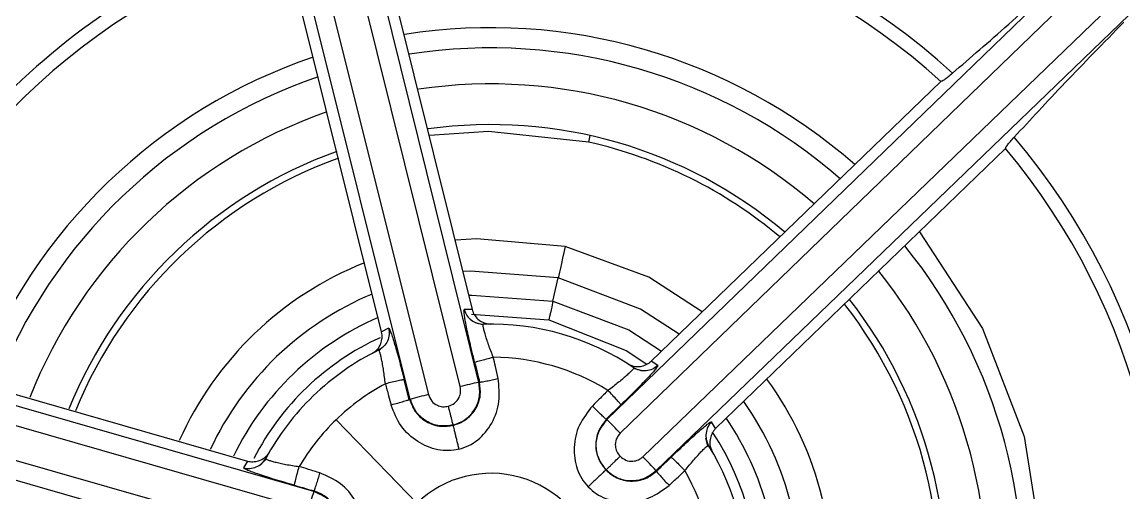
# Model space of a CAD drawing. Extents: x 832 to 912, y 781 to 934.
# Drawn here: x 863.292 to 863.971, y 856.178 to 856.467 of the extents above; entities that cross this region are included whole.
import ezdxf

# ---------------------------------------------------------------- set-up
doc = ezdxf.new("R2010")
doc.units = 0
doc.header["$MEASUREMENT"] = 0
doc.layers.add('1', color=4, linetype='Continuous')

# ---------------------------------------------------------------- blocks, each defined once
blk = doc.blocks.new('2026 SOVEREIGN HL')
at = {"layer": '1', "color": 3, "linetype": 'Continuous', "lineweight": 25}
for p, q in [((31.8328, 59.14821), (31.72923, 59.56553)), ((31.84429, 59.15086), (31.74073, 59.56818)), ((31.69754, 59.55742), (31.80187, 59.14029)), ((31.70893, 59.56047), (31.81326, 59.14334)), ((31.78025, 59.43637), (31.84015, 59.19567)), ((32.23206, 59.42685), (31.92298, 59.12793)), ((31.78443, 59.18195), (31.72449, 59.42253)), ((32.2404, 59.4185), (31.93132, 59.11959)), ((31.9453, 59.1051), (32.25493, 59.40345)), ((31.95335, 59.09648), (32.26297, 59.39482)), ((31.95034, 59.16386), (32.12872, 59.33606)), ((31.91264, 59.3028), (31.91173, 59.29872)), ((32.16859, 59.2947), (31.99008, 59.12247)), ((31.88993, 59.2008), (31.89313, 59.21518)), ((31.74267, 59.08361), (31.32948, 59.20258)), ((31.73921, 59.07233), (31.32602, 59.1913)), ((31.84015, 59.19567), (31.83532, 59.19559)), ((31.83981, 59.19278), (31.88736, 59.18929)), ((31.78877, 59.18414), (31.78443, 59.18195)), ((31.84702, 59.18621), (31.84232, 59.1875)), ((31.32025, 59.17119), (31.73366, 59.05298)), ((31.46338, 59.1709), (31.70179, 59.10243)), ((31.78194, 59.17039), (31.78251, 59.17068)), ((31.78636, 59.17369), (31.78279, 59.17034)), ((31.95441, 59.1612), (31.95034, 59.16386)), ((31.3172, 59.1598), (31.73061, 59.04158)), ((31.94415, 59.15806), (31.93947, 59.15948)), ((31.80143, 59.14018), (31.79836, 59.15248)), ((31.84429, 59.15086), (31.84473, 59.15097)), ((31.80143, 59.14018), (31.80187, 59.14029)), ((31.92267, 59.12826), (31.93178, 59.13707)), ((31.92267, 59.12826), (31.92298, 59.12793)), ((31.99008, 59.12247), (31.98759, 59.12661)), ((31.98533, 59.11179), (31.98409, 59.11651)), ((31.70179, 59.10243), (31.69945, 59.0982)), ((31.71342, 59.10366), (31.70995, 59.10022)), ((31.7131, 59.10395), (31.71344, 59.10455)), ((31.95335, 59.09648), (31.95366, 59.09615)), ((31.74267, 59.08361), (31.74279, 59.08404))]:
    blk.add_line(p, q, dxfattribs=at)
at = {"layer": '1', "color": 3, "linetype": 'Continuous', "lineweight": 25, "flags": 128}
for points in [[(31.91173, 59.29872), (31.85026, 59.30531), (31.81398, 59.30272)], [(31.8974, 59.23437), (31.84275, 59.2392), (31.83015, 59.23829)], [(32.11561, 59.24345), (32.11559, 59.24347), (32.15436, 59.18393), (32.17992, 59.11763), (32.19113, 59.04746), (32.1875, 58.9765)], [(31.8974, 59.23437), (31.8966, 59.23075), (31.89582, 59.22725), (31.8951, 59.22401), (31.89446, 59.22115), (31.89393, 59.21875), (31.89352, 59.21692), (31.89325, 59.21572), (31.89313, 59.21518)], [(31.98184, 59.19427), (31.94894, 59.21556), (31.8974, 59.23437)], [(31.89313, 59.21518), (31.83906, 59.21932), (31.83498, 59.219)], [(31.96755, 59.18048), (31.94384, 59.19598), (31.89313, 59.21518)], [(31.83823, 59.20448), (31.84004, 59.20461), (31.88993, 59.2008)], [(31.88993, 59.2008), (31.88986, 59.20048), (31.8897, 59.19976), (31.88945, 59.19866), (31.88913, 59.19722), (31.88875, 59.1955), (31.88832, 59.19356), (31.88785, 59.19146), (31.88736, 59.18929)], [(31.88993, 59.2008), (31.93672, 59.18309), (31.95682, 59.17012)], [(31.88736, 59.18929), (31.93508, 59.17044), (31.94781, 59.16211)], [(31.75648, 59.12789), (31.76283, 59.1213), (31.76918, 59.11473), (31.77551, 59.10818), (31.78179, 59.10167), (31.78801, 59.09523), (31.79415, 59.08887), (31.80019, 59.0826), (31.80612, 59.07646)]]:
    blk.add_lwpolyline(points, dxfattribs=at)
at = {"layer": '1', "color": 3, "linetype": 'Continuous', "lineweight": 25}
for centre, radius, start, end in [((31.85172, 59.02922), 0.99998, 313.98947, 133.98947), ((31.85172, 59.02922), 0.98947, 317.52223, 137.52223), ((31.85172, 59.02922), 0.97195, 317.52223, 137.52223), ((31.85172, 59.02922), 0.90391, 317.8659, 137.52223), ((31.85172, 59.02922), 0.85234, 317.86589, 137.52223), ((31.85172, 59.02922), 0.84763, 313.98947, 133.63467), ((31.85172, 59.02922), 0.8484, 3.88144, 117.49762), ((31.85172, 59.02922), 0.83242, 313.98947, 133.63466), ((31.85172, 59.02922), 0.99998, 133.98947, 313.98947), ((31.85172, 59.02922), 0.98947, 137.52223, 317.52223), ((31.85172, 59.02922), 0.97195, 137.52223, 317.52223), ((31.85172, 59.02922), 0.84763, 133.98947, 313.63467), ((31.85172, 59.02922), 0.90391, 137.8659, 317.52223), ((31.85172, 59.02922), 0.83242, 133.98947, 313.63466), ((31.85172, 59.02922), 0.85234, 137.86589, 317.52223), ((31.85172, 59.02922), 0.42202, 47.66373, 100.22426), ((31.85172, 59.02922), 0.41338, 47.93058, 99.95993), ((31.85172, 59.02922), 0.42202, 107.66372, 133.98947), ((31.85172, 59.02922), 0.41338, 107.92645, 159.95993), ((31.85172, 59.02922), 0.33989, 48.77807, 98.98499), ((31.85172, 59.02922), 0.32746, 48.96027, 98.79329), ((31.85172, 59.02922), 0.33989, 108.77807, 158.9944), ((31.85172, 59.02922), 0.32746, 108.96027, 158.80726), ((31.85172, 59.02922), 0.30531, 49.32203, 98.41285), ((31.85172, 59.02922), 0.30531, 109.32203, 158.43586), ((31.85172, 59.02922), 0.28028, 49.79982, 97.91072), ((31.85172, 59.02922), 0.27609, 49.8882, 77.44608), ((31.85172, 59.02922), 0.42202, 347.66373, 40.22426), ((31.85172, 59.02922), 0.28028, 109.79982, 157.94566), ((31.85172, 59.02922), 0.41338, 347.93058, 39.95993), ((31.85172, 59.02922), 0.27609, 109.8882, 157.82852), ((31.85172, 59.02922), 0.32746, 351.07548, 38.88313), ((31.85172, 59.02922), 0.21017, 111.74835, 155.91918), ((31.85172, 59.02922), 0.30531, 351.07548, 38.51278), ((31.85172, 59.02922), 0.19051, 112.55465, 155.09405), ((31.85172, 59.02922), 0.27609, 349.8882, 37.9505), ((31.85172, 59.02922), 0.28028, 351.07548, 38.02396), ((31.85172, 59.02922), 0.17578, 113.27876, 154.29197), ((31.85172, 59.02922), 0.15748, 56.06912, 91.67835), ((31.85172, 59.02922), 0.16398, 114.59585, 152.8449), ((31.85172, 59.02922), 0.15748, 116.07252, 133.98947), ((31.85172, 59.02922), 0.13713, 58.29086, 89.39827), ((31.85172, 59.02922), 0.13713, 118.29069, 133.98999), ((31.8813, 58.96413), 0.19036, 101.20884, 104.75989), ((31.85172, 59.02922), 0.21017, 351.74835, 36.05016), ((31.85172, 59.02922), 0.15748, 133.98947, 151.67189), ((31.8571, 58.9568), 0.19162, 103.2242, 106.7517), ((31.85172, 59.02922), 0.19051, 352.55465, 35.22893), ((31.85172, 59.02922), 0.17578, 354.38982, 34.45505), ((31.85172, 59.02922), 0.13713, 133.98999, 149.39916), ((31.79306, 58.98971), 0.1897, 43.21028, 46.7736), ((31.85172, 59.02922), 0.16398, 354.93368, 33.46365), ((31.85172, 59.02922), 0.15748, 356.06912, 31.67818), ((31.81094, 58.97178), 0.18929, 41.20517, 44.77636), ((31.85172, 59.02922), 0.06566, 313.98947, 133.98999), ((31.85172, 59.02922), 0.13713, 358.29182, 29.3985), ((31.92252, 59.02241), 0.18998, 161.20889, 164.76707)]:
    blk.add_arc(centre, radius, start, end, dxfattribs=at)
for points, knots in [([(30.22691, 59.0284), (30.22735, 59.05736), (30.22813, 59.10867), (30.23329, 59.17553), (30.23895, 59.22713), (30.24626, 59.27999), (30.25679, 59.34053), (30.2721, 59.41024), (30.29297, 59.48852), (30.32376, 59.5836), (30.36648, 59.68958), (30.41902, 59.79619), (30.46232, 59.8704), (30.4934, 59.91862), (30.50941, 59.94249), (30.52555, 59.96565), (30.55083, 60.00059), (30.57608, 60.03329), (30.61353, 60.07893), (30.65869, 60.13059), (30.72153, 60.1948), (30.78552, 60.25305), (30.8438, 60.3009), (30.90183, 60.34467), (30.95273, 60.3795), (31.00401, 60.41194), (31.0558, 60.44245), (31.11324, 60.47298), (31.1679, 60.49927), (31.21161, 60.51854), (31.26233, 60.53925), (31.31959, 60.56045), (31.39642, 60.58495), (31.47347, 60.60517), (31.54945, 60.62097), (31.62133, 60.63281), (31.69295, 60.64128), (31.78306, 60.64771), (31.89129, 60.64918), (32.01532, 60.64096), (32.13455, 60.62351), (32.24904, 60.59863), (32.35996, 60.5658), (32.46944, 60.5251), (32.53701, 60.49303), (32.57079, 60.477)], [0, 0, 0, 0, 0.026373, 0.046717, 0.06103, 0.073645, 0.095304, 0.116961, 0.138617, 0.169057, 0.207913, 0.242555, 0.277198, 0.28608, 0.294803, 0.303369, 0.311776, 0.334076, 0.34097, 0.365538, 0.396533, 0.42273, 0.44429, 0.465182, 0.488901, 0.500432, 0.520436, 0.543623, 0.559641, 0.575658, 0.587113, 0.609528, 0.631234, 0.660523, 0.682027, 0.701883, 0.726842, 0.747667, 0.784121, 0.825321, 0.860712, 0.89376, 0.931925, 0.965961, 1, 1, 1, 1]), ([(32.52031, 60.37603), (32.46212, 60.40245), (32.34574, 60.4553), (32.16023, 60.50567), (31.97052, 60.53405), (31.77855, 60.53768), (31.58778, 60.5166), (31.40118, 60.47165), (31.22166, 60.40371), (31.05215, 60.31358), (30.89573, 60.20229), (30.75462, 60.07217), (30.63094, 59.92539), (30.5269, 59.76411), (30.44446, 59.59072), (30.38498, 59.40836), (30.347, 59.21994), (30.34219, 59.09224), (30.33979, 59.0284)], [0, 0, 0, 0, 0.062508, 0.125015, 0.187516, 0.250011, 0.312503, 0.375006, 0.437509, 0.500012, 0.562518, 0.625022, 0.687521, 0.750012, 0.812503, 0.875005, 0.937507, 1, 1, 1, 1]), ([(32.31044, 58.55403), (32.33983, 58.58582), (32.39862, 58.64941), (32.46106, 58.76427), (32.50135, 58.888), (32.51634, 59.01752), (32.50587, 59.14738), (32.47025, 59.27274), (32.41085, 59.38873), (32.32998, 59.4909), (32.23072, 59.57533), (32.1169, 59.63878), (31.99288, 59.6788), (31.86346, 59.69384), (31.7335, 59.68343), (31.60842, 59.64753), (31.49143, 59.58918), (31.42581, 59.53267), (31.393, 59.50442)], [0, 0, 0, 0, 0.0625, 0.125, 0.1875, 0.25, 0.3125, 0.375, 0.4375, 0.5, 0.5625, 0.625, 0.6875, 0.75, 0.8125, 0.875, 0.9375, 1, 1, 1, 1]), ([(31.393, 59.50442), (31.36361, 59.47263), (31.30482, 59.40904), (31.24238, 59.29418), (31.20209, 59.17044), (31.1871, 59.04093), (31.19757, 58.91106), (31.2332, 58.78571), (31.29259, 58.66972), (31.37347, 58.56755), (31.47272, 58.48312), (31.58655, 58.41967), (31.71056, 58.37965), (31.83998, 58.36461), (31.96994, 58.37502), (32.09502, 58.41092), (32.21202, 58.46927), (32.27763, 58.52578), (32.31044, 58.55403)], [0, 0, 0, 0, 0.0625, 0.125, 0.1875, 0.25, 0.3125, 0.375, 0.4375, 0.5, 0.5625, 0.625, 0.6875, 0.75, 0.8125, 0.875, 0.9375, 1, 1, 1, 1]), ([(32.13594, 59.34118), (32.14697, 59.35067), (32.1685, 59.36918), (32.1958, 59.39402), (32.20912, 59.40614)], [0, 0, 0, 0, 0.512282, 1, 1, 1, 1]), ([(32.24144, 59.3726), (32.22888, 59.35973), (32.20309, 59.33332), (32.18382, 59.31246), (32.17394, 59.30176)], [0, 0, 0, 0, 0.487205, 1, 1, 1, 1]), ([(32.13594, 59.34118), (32.13403, 59.33956), (32.13021, 59.3363), (32.12921, 59.33614), (32.12872, 59.33607)], [0, 0, 0, 0, 0.500012, 1, 1, 1, 1]), ([(32.16857, 59.29472), (32.16866, 59.29521), (32.16885, 59.29619), (32.17225, 59.2999), (32.17394, 59.30176)], [0, 0, 0, 0, 0.499963, 1, 1, 1, 1]), ([(31.84171, 59.1631), (31.84067, 59.16736), (31.83911, 59.17371), (31.83744, 59.18128), (31.83642, 59.18623), (31.83567, 59.19032), (31.83523, 59.19329), (31.83507, 59.19522), (31.83524, 59.19546), (31.83532, 59.19559)], [0, 0, 0, 0, 0.255025, 0.381032, 0.506687, 0.630761, 0.755406, 0.876707, 1, 1, 1, 1]), ([(31.83532, 59.19559), (31.83579, 59.19434), (31.83674, 59.19185), (31.83962, 59.18901), (31.84313, 59.18699), (31.84579, 59.18675), (31.84711, 59.18663)], [0, 0, 0, 0, 0.249265, 0.499998, 0.750767, 1, 1, 1, 1]), ([(31.84015, 59.19567), (31.84032, 59.19512), (31.84065, 59.19402), (31.84176, 59.19191), (31.84386, 59.18945), (31.84726, 59.18721), (31.84983, 59.18688), (31.85121, 59.1867)], [0, 0, 0, 0, 0.096005, 0.193615, 0.407709, 0.683168, 1, 1, 1, 1]), ([(31.78877, 59.18414), (31.78897, 59.18285), (31.78936, 59.18018), (31.78822, 59.1762), (31.78591, 59.17276), (31.78362, 59.17136), (31.78251, 59.17068)], [0, 0, 0, 0, 0.242628, 0.5, 0.757384, 1, 1, 1, 1]), ([(31.78877, 59.18414), (31.78891, 59.18406), (31.78917, 59.18391), (31.78994, 59.18212), (31.79095, 59.17927), (31.7922, 59.17531), (31.79362, 59.17048), (31.79568, 59.16304), (31.79729, 59.15672), (31.79836, 59.15248)], [0, 0, 0, 0, 0.124914, 0.247142, 0.371068, 0.495346, 0.619832, 0.745239, 1, 1, 1, 1]), ([(31.85316, 59.16635), (31.85214, 59.16896), (31.85063, 59.17286), (31.84906, 59.17759), (31.84811, 59.1807), (31.84741, 59.18326), (31.847, 59.18516), (31.84686, 59.18639), (31.84703, 59.18655), (31.84711, 59.18663)], [0, 0, 0, 0, 0.257563, 0.383956, 0.508739, 0.632232, 0.7549, 0.877275, 1, 1, 1, 1]), ([(31.77884, 59.16882), (31.77989, 59.16952), (31.78194, 59.17089), (31.78395, 59.1743), (31.78479, 59.17752), (31.78479, 59.18009), (31.78455, 59.18133), (31.78443, 59.18195)], [0, 0, 0, 0, 0.288369, 0.561947, 0.7898031, 0.8949238, 1, 1, 1, 1]), ([(31.78673, 59.14998), (31.7864, 59.15276), (31.7859, 59.15691), (31.78506, 59.1618), (31.78444, 59.16499), (31.78385, 59.16757), (31.78331, 59.16944), (31.78285, 59.17058), (31.78262, 59.17064), (31.78251, 59.17068)], [0, 0, 0, 0, 0.257293, 0.383642, 0.508419, 0.631937, 0.754694, 0.877194, 1, 1, 1, 1]), ([(31.84171, 59.1631), (31.84192, 59.1632), (31.84237, 59.16341), (31.84505, 59.16421), (31.84884, 59.16525), (31.85176, 59.16599), (31.85316, 59.16635)], [0, 0, 0, 0, 0.240662, 0.5, 0.759318, 1, 1, 1, 1]), ([(31.84171, 59.1631), (31.84228, 59.16084), (31.84329, 59.15679), (31.84429, 59.15275), (31.84473, 59.15097)], [0, 0, 0, 0, 0.559964, 1, 1, 1, 1]), ([(31.85616, 59.15332), (31.85561, 59.15575), (31.85462, 59.1601), (31.85361, 59.16444), (31.85316, 59.16635)], [0, 0, 0, 0, 0.559859, 1, 1, 1, 1]), ([(31.93617, 59.16214), (31.93731, 59.16158), (31.93952, 59.16049), (31.94347, 59.16046), (31.94668, 59.16134), (31.94891, 59.16262), (31.94986, 59.16345), (31.95034, 59.16386)], [0, 0, 0, 0, 0.288412, 0.562006, 0.78981, 0.894931, 1, 1, 1, 1]), ([(31.93962, 59.15988), (31.93965, 59.15977), (31.9397, 59.15956), (31.93892, 59.15859), (31.93756, 59.15719), (31.93562, 59.15538), (31.93317, 59.15325), (31.92936, 59.15007), (31.92603, 59.14757), (31.9238, 59.14589)], [0, 0, 0, 0, 0.123024, 0.245688, 0.368576, 0.492184, 0.616943, 0.7432, 1, 1, 1, 1]), ([(31.95441, 59.1612), (31.95441, 59.16104), (31.95441, 59.16074), (31.95325, 59.15918), (31.95128, 59.15687), (31.94848, 59.15381), (31.945, 59.15017), (31.93959, 59.14466), (31.93492, 59.14011), (31.93178, 59.13707)], [0, 0, 0, 0, 0.124914, 0.247147, 0.371077, 0.495339, 0.619832, 0.745252, 1, 1, 1, 1]), ([(31.95441, 59.1612), (31.95339, 59.16038), (31.95128, 59.15871), (31.94726, 59.15771), (31.94313, 59.15798), (31.94077, 59.15926), (31.93962, 59.15988)], [0, 0, 0, 0, 0.242651, 0.500019, 0.75737, 1, 1, 1, 1]), ([(31.79836, 59.15248), (31.79812, 59.15247), (31.79763, 59.15245), (31.79489, 59.1519), (31.79106, 59.15103), (31.78813, 59.15032), (31.78673, 59.14998)], [0, 0, 0, 0, 0.240656, 0.500009, 0.759348, 1, 1, 1, 1]), ([(31.78673, 59.14998), (31.78738, 59.14753), (31.78854, 59.14316), (31.78972, 59.1388), (31.79024, 59.13688)], [0, 0, 0, 0, 0.560142, 1, 1, 1, 1]), ([(31.82842, 59.12441), (31.82974, 59.12481), (31.83242, 59.12562), (31.83739, 59.12851), (31.84157, 59.13285), (31.84421, 59.13832), (31.84567, 59.14404), (31.8451, 59.14828), (31.84473, 59.15097)], [0, 0, 0, 0, 0.117721, 0.238054, 0.492523, 0.63751, 0.770278, 1, 1, 1, 1]), ([(31.82847, 59.12455), (31.83115, 59.12556), (31.83651, 59.12756), (31.84226, 59.13417), (31.8454, 59.14234), (31.84466, 59.14802), (31.84429, 59.15086)], [0, 0, 0, 0, 0.249958, 0.499967, 0.74996, 1, 1, 1, 1]), ([(31.832, 59.10968), (31.83407, 59.11035), (31.83824, 59.11168), (31.84567, 59.11666), (31.85296, 59.12552), (31.85771, 59.13902), (31.85668, 59.14854), (31.85616, 59.15332)], [0, 0, 0, 0, 0.11749, 0.236926, 0.483895, 0.740794, 1, 1, 1, 1]), ([(31.84473, 59.15097), (31.84502, 59.15097), (31.8456, 59.15098), (31.8487, 59.15159), (31.85243, 59.15242), (31.85494, 59.15303), (31.85616, 59.15332)], [0, 0, 0, 0, 0.271022, 0.562222, 0.788953, 1, 1, 1, 1]), ([(31.81326, 59.14334), (31.81383, 59.14192), (31.81494, 59.13913), (31.81837, 59.13665), (31.82205, 59.13563), (31.82434, 59.13599), (31.82552, 59.13618)], [0, 0, 0, 0, 0.287951, 0.562222, 0.773773, 1, 1, 1, 1]), ([(31.82552, 59.13618), (31.82688, 59.1367), (31.82964, 59.13777), (31.83219, 59.14115), (31.83329, 59.14482), (31.83296, 59.14709), (31.8328, 59.14821)], [0, 0, 0, 0, 0.2774474, 0.5613512, 0.7831379, 1, 1, 1, 1]), ([(31.9238, 59.14588), (31.922, 59.1441), (31.9188, 59.14091), (31.91562, 59.13771), (31.91422, 59.1363)], [0, 0, 0, 0, 0.56016, 1, 1, 1, 1]), ([(31.93178, 59.13707), (31.93166, 59.13726), (31.93139, 59.13768), (31.92954, 59.13978), (31.92688, 59.14266), (31.9248, 59.14484), (31.9238, 59.14588)], [0, 0, 0, 0, 0.2406502, 0.5000217, 0.7593689, 1, 1, 1, 1]), ([(31.80143, 59.14018), (31.80122, 59.14007), (31.8008, 59.13984), (31.79819, 59.13902), (31.79449, 59.13798), (31.79162, 59.13724), (31.79024, 59.13688)], [0, 0, 0, 0, 0.240906, 0.499947, 0.759073, 1, 1, 1, 1]), ([(31.832, 59.10968), (31.82988, 59.1093), (31.82558, 59.10852), (31.8167, 59.10944), (31.80611, 59.11382), (31.79557, 59.12351), (31.79202, 59.13241), (31.79024, 59.13688)], [0, 0, 0, 0, 0.116929, 0.236309, 0.483413, 0.740001, 1, 1, 1, 1]), ([(31.80172, 59.14025), (31.80262, 59.13778), (31.80405, 59.13387), (31.80785, 59.12958), (31.81173, 59.12662), (31.81629, 59.12462), (31.82199, 59.12344), (31.826, 59.12405), (31.82842, 59.12441)], [0, 0, 0, 0, 0.224696, 0.354432, 0.495641, 0.654631, 0.791465, 1, 1, 1, 1]), ([(31.82847, 59.12455), (31.82563, 59.12418), (31.81995, 59.12344), (31.81178, 59.12657), (31.80517, 59.13232), (31.80316, 59.13768), (31.80215, 59.14036)], [0, 0, 0, 0, 0.249956, 0.499935, 0.749957, 1, 1, 1, 1]), ([(31.82847, 59.12455), (31.82842, 59.12477), (31.8283, 59.12523), (31.82774, 59.1275), (31.82714, 59.1299), (31.82646, 59.13256), (31.82589, 59.13475), (31.82552, 59.13618)], [0, 0, 0, 0, 0.237078, 0.494954, 0.62675, 0.756599, 1, 1, 1, 1]), ([(31.91422, 59.1363), (31.91123, 59.13251), (31.9053, 59.12499), (31.90217, 59.11102), (31.90368, 59.09965), (31.90733, 59.0915), (31.91015, 59.08817), (31.91155, 59.08652)], [0, 0, 0, 0, 0.2600124, 0.5166035, 0.7636919, 0.8830773, 1, 1, 1, 1]), ([(31.92267, 59.12826), (31.92247, 59.12838), (31.92205, 59.12863), (31.92004, 59.13048), (31.91729, 59.13316), (31.91521, 59.13528), (31.91422, 59.1363)], [0, 0, 0, 0, 0.240895, 0.499984, 0.759048, 1, 1, 1, 1]), ([(31.82842, 59.12441), (31.82842, 59.12433), (31.82844, 59.12415), (31.82865, 59.12325), (31.82901, 59.12175), (31.82952, 59.11965), (31.83014, 59.11717), (31.83078, 59.11458), (31.83141, 59.11203), (31.83181, 59.11045), (31.832, 59.10968)], [0, 0, 0, 0, 0.107026, 0.22731, 0.359715, 0.501574, 0.634789, 0.764166, 0.886609, 1, 1, 1, 1]), ([(31.92287, 59.12804), (31.92118, 59.12602), (31.91851, 59.12283), (31.9167, 59.11739), (31.91607, 59.11255), (31.91662, 59.10761), (31.91845, 59.10209), (31.92098, 59.09891), (31.9225, 59.097)], [0, 0, 0, 0, 0.224703, 0.354438, 0.495639, 0.654623, 0.791472, 1, 1, 1, 1]), ([(31.92265, 59.09702), (31.92091, 59.0993), (31.91743, 59.10384), (31.91605, 59.11249), (31.91773, 59.12109), (31.92137, 59.12551), (31.92319, 59.12772)], [0, 0, 0, 0, 0.249955, 0.499924, 0.749959, 1, 1, 1, 1]), ([(31.96266, 59.10483), (31.96582, 59.10786), (31.97055, 59.11239), (31.97627, 59.11762), (31.98004, 59.12098), (31.98321, 59.12368), (31.98556, 59.12554), (31.98715, 59.12664), (31.98745, 59.12662), (31.98759, 59.12661)], [0, 0, 0, 0, 0.25505, 0.381037, 0.506704, 0.630766, 0.755406, 0.876709, 1, 1, 1, 1]), ([(31.98759, 59.12661), (31.98675, 59.12558), (31.98507, 59.12351), (31.98404, 59.1196), (31.98406, 59.11555), (31.98518, 59.11313), (31.98573, 59.11192)], [0, 0, 0, 0, 0.249212, 0.499977, 0.750764, 1, 1, 1, 1]), ([(31.99008, 59.12247), (31.98969, 59.12205), (31.9889, 59.12121), (31.98763, 59.11919), (31.98655, 59.11614), (31.9863, 59.11208), (31.98731, 59.10969), (31.98785, 59.10841)], [0, 0, 0, 0, 0.096004, 0.193615, 0.407708, 0.683146, 1, 1, 1, 1]), ([(31.93132, 59.11959), (31.93037, 59.11839), (31.92851, 59.11603), (31.92808, 59.11181), (31.92903, 59.10812), (31.93049, 59.10632), (31.93124, 59.10539)], [0, 0, 0, 0, 0.287938, 0.562229, 0.773763, 1, 1, 1, 1]), ([(31.97119, 59.09654), (31.97295, 59.09873), (31.97557, 59.10199), (31.97888, 59.10571), (31.9811, 59.10809), (31.98297, 59.10997), (31.98441, 59.11128), (31.98541, 59.11202), (31.98563, 59.11195), (31.98573, 59.11192)], [0, 0, 0, 0, 0.257592, 0.384022, 0.508808, 0.632307, 0.754965, 0.87731, 1, 1, 1, 1]), ([(31.69945, 59.0982), (31.70076, 59.098), (31.70339, 59.09759), (31.70729, 59.09867), (31.71079, 59.1007), (31.71233, 59.10287), (31.7131, 59.10395)], [0, 0, 0, 0, 0.249267, 0.499985, 0.750718, 1, 1, 1, 1]), ([(31.70179, 59.10243), (31.70235, 59.1023), (31.70347, 59.10204), (31.70585, 59.10194), (31.70909, 59.10255), (31.71277, 59.10435), (31.7143, 59.10644), (31.71509, 59.10752)], [0, 0, 0, 0, 0.095875, 0.193384, 0.407353, 0.694981, 1, 1, 1, 1]), ([(31.7131, 59.10395), (31.71313, 59.10383), (31.71318, 59.10361), (31.7143, 59.10311), (31.71615, 59.10252), (31.71871, 59.10184), (31.72188, 59.10111), (31.72676, 59.1001), (31.7309, 59.09946), (31.73369, 59.09903)], [0, 0, 0, 0, 0.1223, 0.244417, 0.366876, 0.49031, 0.61512, 0.741725, 1, 1, 1, 1]), ([(31.92265, 59.09703), (31.92282, 59.09718), (31.92316, 59.09751), (31.92484, 59.09912), (31.92661, 59.10085), (31.92858, 59.10277), (31.93019, 59.10435), (31.93124, 59.10539)], [0, 0, 0, 0, 0.237078, 0.494931, 0.626744, 0.756568, 1, 1, 1, 1]), ([(31.93124, 59.10539), (31.93238, 59.10447), (31.93468, 59.10262), (31.93889, 59.10211), (31.94261, 59.10298), (31.94441, 59.1044), (31.9453, 59.1051)], [0, 0, 0, 0, 0.277456, 0.561381, 0.78321, 1, 1, 1, 1]), ([(31.96266, 59.10483), (31.96098, 59.10321), (31.95798, 59.10031), (31.95498, 59.09742), (31.95366, 59.09615)], [0, 0, 0, 0, 0.559966, 1, 1, 1, 1]), ([(31.96266, 59.10483), (31.96285, 59.1047), (31.96326, 59.10442), (31.96529, 59.1025), (31.96808, 59.09973), (31.97018, 59.09758), (31.97119, 59.09654)], [0, 0, 0, 0, 0.24068, 0.500002, 0.759351, 1, 1, 1, 1]), ([(31.73077, 59.08749), (31.72657, 59.08872), (31.72029, 59.09055), (31.71289, 59.09289), (31.7081, 59.09448), (31.70418, 59.09587), (31.70139, 59.09697), (31.69964, 59.0978), (31.69951, 59.09807), (31.69945, 59.0982)], [0, 0, 0, 0, 0.255029, 0.381035, 0.5067, 0.630767, 0.755404, 0.876709, 1, 1, 1, 1]), ([(31.73077, 59.08749), (31.73079, 59.08773), (31.73083, 59.08822), (31.73148, 59.09094), (31.73248, 59.09474), (31.73329, 59.09764), (31.73369, 59.09903)], [0, 0, 0, 0, 0.240712, 0.500005, 0.759323, 1, 1, 1, 1]), ([(31.74647, 59.09511), (31.74408, 59.09585), (31.73983, 59.09717), (31.73556, 59.09846), (31.73369, 59.09903)], [0, 0, 0, 0, 0.559856, 1, 1, 1, 1]), ([(31.74279, 59.08404), (31.74293, 59.08429), (31.74322, 59.0848), (31.74424, 59.08779), (31.74538, 59.09143), (31.74612, 59.09392), (31.74647, 59.09511)], [0, 0, 0, 0, 0.27105, 0.562216, 0.78896, 1, 1, 1, 1]), ([(31.77218, 59.05238), (31.77264, 59.0545), (31.77357, 59.05878), (31.77297, 59.0677), (31.76895, 59.07844), (31.75962, 59.0893), (31.75087, 59.09317), (31.74647, 59.09511)], [0, 0, 0, 0, 0.117491, 0.236936, 0.483903, 0.740788, 1, 1, 1, 1]), ([(31.9225, 59.097), (31.92238, 59.0969), (31.92217, 59.09674), (31.92128, 59.09589), (31.92011, 59.09478), (31.91843, 59.09317), (31.91629, 59.09112), (31.91389, 59.08881), (31.91233, 59.08728), (31.91155, 59.08652)], [0, 0, 0, 0, 0.162211, 0.26913, 0.393768, 0.534346, 0.686824, 0.844551, 1, 1, 1, 1]), ([(31.9225, 59.097), (31.92351, 59.09605), (31.92555, 59.09414), (31.93054, 59.09128), (31.93639, 59.08983), (31.94245, 59.09028), (31.94813, 59.09187), (31.95152, 59.09449), (31.95366, 59.09615)], [0, 0, 0, 0, 0.117737, 0.238069, 0.492513, 0.637507, 0.770295, 1, 1, 1, 1]), ([(31.92265, 59.09702), (31.92486, 59.0952), (31.92928, 59.09156), (31.93788, 59.08988), (31.94653, 59.09126), (31.95107, 59.09474), (31.95335, 59.09648)], [0, 0, 0, 0, 0.249959, 0.499944, 0.749969, 1, 1, 1, 1]), ([(31.95366, 59.09615), (31.95381, 59.09591), (31.95411, 59.0954), (31.95618, 59.09303), (31.95876, 59.09021), (31.96055, 59.08833), (31.96141, 59.08743)], [0, 0, 0, 0, 0.2710193, 0.5622239, 0.7889374, 1, 1, 1, 1]), ([(31.96141, 59.08743), (31.96324, 59.08913), (31.96651, 59.09215), (31.96976, 59.0952), (31.97119, 59.09654)], [0, 0, 0, 0, 0.559885, 1, 1, 1, 1]), ([(31.73077, 59.08749), (31.73302, 59.08685), (31.73703, 59.08571), (31.74103, 59.08455), (31.74279, 59.08404)], [0, 0, 0, 0, 0.559947, 1, 1, 1, 1]), ([(31.75754, 59.05675), (31.75801, 59.05958), (31.75895, 59.06522), (31.75611, 59.07351), (31.7506, 59.08031), (31.74531, 59.08251), (31.74267, 59.08361)], [0, 0, 0, 0, 0.249966, 0.499951, 0.749954, 1, 1, 1, 1]), ([(31.75764, 59.05663), (31.75795, 59.05798), (31.75859, 59.06071), (31.75857, 59.06646), (31.7569, 59.07225), (31.75348, 59.07727), (31.74926, 59.08139), (31.7453, 59.08302), (31.74279, 59.08404)], [0, 0, 0, 0, 0.117708, 0.238066, 0.492517, 0.637505, 0.770287, 1, 1, 1, 1]), ([(31.91155, 59.08652), (31.91316, 59.08506), (31.9164, 59.08212), (31.92442, 59.07819), (31.93574, 59.0763), (31.9498, 59.07894), (31.95753, 59.08459), (31.96141, 59.08743)], [0, 0, 0, 0, 0.117477, 0.236913, 0.483886, 0.740783, 1, 1, 1, 1])]:
    blk.add_open_spline(points, degree=3, knots=knots, dxfattribs=at)

msp = doc.modelspace()

# ---------------------------------------------------------------- block references
at = {"layer": '1'}
msp.add_blockref('2026 SOVEREIGN HL', (831.72924, 797.0948), dxfattribs=at)

doc.saveas('drawing.dxf')
